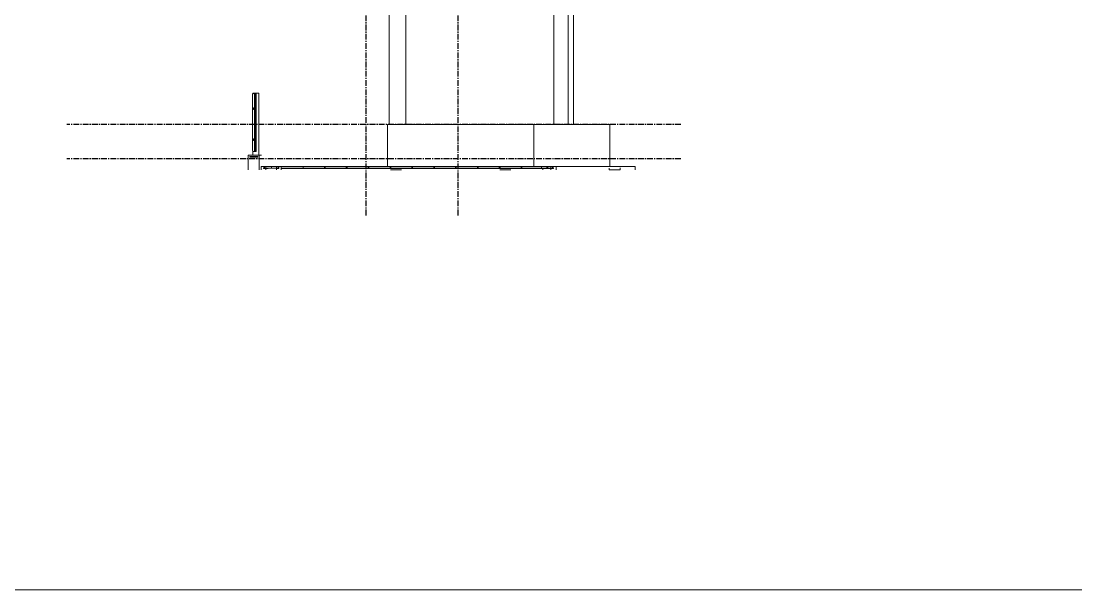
# Model space of a CAD drawing. Header units: millimetres. Extents: x 3774 to 718460, y -768339 to 192544.
# Drawn here: x 441887 to 470839, y -654687 to -639072 of the extents above; entities that cross this region are included whole.
import ezdxf

# ---------------------------------------------------------------- set-up
doc = ezdxf.new("R2010")
doc.units = ezdxf.units.MM
for name, pattern in [('CENTER', [50.8, 31.75, -6.35, 6.35, -6.35]), ('XKITLINE00', [0]), ('XKITLINE02', [4, 2, -2])]:
    doc.linetypes.add(name, pattern=pattern)
for name, color, linetype, lineweight in [('Bolt', 7, 'Continuous', 0), ('DrawingSheet', 7, 'Continuous', 0), ('Part', 7, 'Continuous', 0)]:
    doc.layers.add(name, color=color, linetype=linetype, lineweight=lineweight)

# ---------------------------------------------------------------- blocks, each defined once
blk = doc.blocks.new('*A272909')
at = {"layer": 'DrawingSheet', "color": 7, "linetype": 'XKITLINE00', "lineweight": 0}
blk.add_line((1689.351557, -258.535517), (2939.351557, -258.535517), dxfattribs=at)
blk = doc.blocks.new('*A20174899')
at = {"layer": 'Part', "color": 7, "linetype": 'XKITLINE00', "lineweight": 0}
for p, q in [((2545.364959, -156.339902), (2577.484962, -156.339902)), ((2545.364959, -165.539902), (2545.364959, -156.339902)), ((2577.484962, -156.339902), (2577.484962, -165.539902))]:
    blk.add_line(p, q, dxfattribs=at)
blk = doc.blocks.new('*A20184900')
at = {"layer": 'Part', "color": 7, "linetype": 'XKITLINE00', "lineweight": 0}
for p, q in [((2522.056493, -165.97987), (2579.478118, -165.97987)), ((2579.478118, -165.97987), (2579.478118, -166.29392))]:
    blk.add_line(p, q, dxfattribs=at)
blk = doc.blocks.new('*A20194901')
at = {"layer": 'Part', "color": 7, "linetype": 'XKITLINE00', "lineweight": 0}
for p, q in [((2522.061904, -165.539902), (2526.826495, -165.539902)), ((2531.586495, -165.539902), (2531.626495, -165.539902)), ((2536.386495, -165.539902), (2536.426495, -165.539902)), ((2541.186495, -165.539902), (2541.226495, -165.539902)), ((2545.986495, -165.539902), (2546.026495, -165.539902)), ((2550.786495, -165.539902), (2550.826495, -165.539902)), ((2555.586495, -165.539902), (2555.626495, -165.539902)), ((2560.386495, -165.539902), (2560.426495, -165.539902)), ((2565.186495, -165.539902), (2565.226495, -165.539902)), ((2569.986495, -165.539902), (2570.026495, -165.539902)), ((2574.786495, -165.539902), (2574.826495, -165.539902))]:
    blk.add_line(p, q, dxfattribs=at)
blk = doc.blocks.new('*A20204902')
at = {"layer": 'Part', "color": 7, "linetype": 'XKITLINE00', "lineweight": 0}
for p, q in [((2522.056493, -165.93987), (2526.826495, -165.93987)), ((2522.056493, -165.97987), (2579.478118, -165.97987)), ((2526.882495, -165.93987), (2531.530495, -165.93987)), ((2531.586495, -165.93987), (2531.626495, -165.93987)), ((2531.682495, -165.93987), (2536.330495, -165.93987)), ((2536.386495, -165.93987), (2536.426495, -165.93987)), ((2536.482495, -165.93987), (2541.130495, -165.93987)), ((2541.186495, -165.93987), (2541.226495, -165.93987)), ((2541.282495, -165.93987), (2545.930495, -165.93987)), ((2545.986495, -165.93987), (2546.026495, -165.93987)), ((2546.082495, -165.93987), (2550.730495, -165.93987)), ((2550.786495, -165.93987), (2550.826495, -165.93987)), ((2550.882495, -165.93987), (2555.530495, -165.93987)), ((2555.586495, -165.93987), (2555.626495, -165.93987)), ((2555.682495, -165.93987), (2560.330495, -165.93987)), ((2560.386495, -165.93987), (2560.426495, -165.93987)), ((2560.482495, -165.93987), (2565.130495, -165.93987)), ((2565.186495, -165.93987), (2565.226495, -165.93987)), ((2565.282495, -165.93987), (2569.930495, -165.93987)), ((2569.986495, -165.93987), (2570.026495, -165.93987)), ((2570.082495, -165.93987), (2574.730495, -165.93987)), ((2574.786495, -165.93987), (2574.826495, -165.93987)), ((2574.882495, -165.93987), (2579.369782, -165.93987)), ((2579.478118, -165.97987), (2579.478118, -165.93987))]:
    blk.add_line(p, q, dxfattribs=at)
blk = doc.blocks.new('*A20214903')
at = {"layer": 'Part', "color": 7, "linetype": 'XKITLINE00', "lineweight": 0}
for p, q in [((2560.386495, -165.539902), (2555.626495, -165.539902)), ((2555.626495, -165.539902), (2555.626495, -165.939902)), ((2555.626495, -165.939902), (2555.682495, -165.939902)), ((2555.682495, -165.939902), (2555.682495, -165.539902)), ((2560.330495, -165.539902), (2560.330495, -165.939902)), ((2560.330495, -165.939902), (2560.386495, -165.939902)), ((2560.386495, -165.939902), (2560.386495, -165.539902))]:
    blk.add_line(p, q, dxfattribs=at)
blk = doc.blocks.new('*A20974979')
at = {"layer": 'Part', "color": 7, "linetype": 'XKITLINE00', "lineweight": 0}
for p, q in [((2517.704074, -163.059902), (2514.809478, -163.059902)), ((2514.809478, -163.059902), (2514.809478, -166.29392)), ((2517.209697, -166.29392), (2517.209697, -163.059902))]:
    blk.add_line(p, q, dxfattribs=at)
blk = doc.blocks.new('*A20984980')
at = {"layer": 'Part', "color": 7, "linetype": 'XKITLINE00', "lineweight": 0}
for p, q in [((2516.878509, -163.379902), (2515.118345, -163.379902)), ((2515.118345, -163.379902), (2515.118345, -163.459902)), ((2515.118345, -163.459902), (2516.878509, -163.459902)), ((2516.878509, -163.459902), (2516.878509, -163.379902))]:
    blk.add_line(p, q, dxfattribs=at)
blk = doc.blocks.new('*A21305012')
at = {"layer": 'Part', "color": 7, "linetype": 'XKITLINE00', "lineweight": 0}
for p, q in [((2515.971227, -152.659902), (2515.920561, -152.659902)), ((2515.920561, -152.659902), (2515.920561, -153.059902)), ((2515.968556, -153.059902), (2515.968556, -152.659902)), ((2515.920561, -153.059902), (2515.971227, -153.059902))]:
    blk.add_line(p, q, dxfattribs=at)
blk = doc.blocks.new('*A21315013')
at = {"layer": 'Part', "color": 7, "linetype": 'XKITLINE00', "lineweight": 0}
for p, q in [((2516.025075, -152.659902), (2515.971227, -152.659902)), ((2515.971227, -152.659902), (2515.971227, -153.059902)), ((2516.019232, -153.059902), (2516.019232, -152.659902)), ((2516.025075, -153.059902), (2516.025075, -152.659902)), ((2516.019232, -153.059902), (2515.971227, -153.059902)), ((2516.025075, -153.059902), (2516.019232, -153.059902))]:
    blk.add_line(p, q, dxfattribs=at)
blk = doc.blocks.new('*A21475029')
at = {"layer": 'Part', "color": 7, "linetype": 'XKITLINE00', "lineweight": 0}
for p, q in [((2545.764959, -156.339902), (2545.76496, -130.739902)), ((2549.364959, -156.339902), (2549.36496, -130.739902))]:
    blk.add_line(p, q, dxfattribs=at)
blk = doc.blocks.new('*A21515033')
at = {"layer": 'Part', "color": 7, "linetype": 'XKITLINE00', "lineweight": 0}
for p, q in [((2518.17125, -165.93987), (2518.70947, -165.93987)), ((2518.17125, -165.97987), (2518.17125, -165.93987)), ((2519.14401, -165.97987), (2518.17125, -165.97987)), ((2518.651293, -165.97987), (2518.651293, -165.93987))]:
    blk.add_line(p, q, dxfattribs=at)
blk = doc.blocks.new('*A21525034')
at = {"layer": 'Part', "color": 7, "linetype": 'XKITLINE00', "lineweight": 0}
for p, q in [((2521.05151, -165.93987), (2521.531553, -165.93987)), ((2521.05151, -165.97987), (2521.05151, -165.93987)), ((2521.531553, -165.97987), (2521.05151, -165.97987)), ((2521.531553, -165.93987), (2521.531553, -165.97987))]:
    blk.add_line(p, q, dxfattribs=at)
blk = doc.blocks.new('*A21535035')
at = {"layer": 'Part', "color": 7, "linetype": 'XKITLINE00', "lineweight": 0}
for p, q in [((2518.211253, -165.539902), (2518.251257, -165.539902)), ((2518.211253, -165.939902), (2518.211253, -165.539902)), ((2518.251257, -165.939902), (2518.211253, -165.939902)), ((2518.251257, -165.539902), (2518.251257, -165.939902))]:
    blk.add_line(p, q, dxfattribs=at)
blk = doc.blocks.new('*A21545036')
at = {"layer": 'Part', "color": 7, "linetype": 'XKITLINE00', "lineweight": 0}
for p, q in [((2521.451546, -165.539902), (2521.491549, -165.539902)), ((2521.451546, -165.939902), (2521.451546, -165.539902)), ((2521.491549, -165.939902), (2521.451546, -165.939902)), ((2521.491549, -165.539902), (2521.491549, -165.939902))]:
    blk.add_line(p, q, dxfattribs=at)
blk = doc.blocks.new('*A21555037')
at = {"layer": 'Part', "color": 7, "linetype": 'XKITLINE00', "lineweight": 0}
for p, q in [((2518.691097, -165.539902), (2517.632438, -165.539902)), ((2517.632438, -165.539902), (2517.632438, -166.29392)), ((2518.63253, -166.29392), (2518.63253, -165.539902)), ((2522.061904, -165.539902), (2521.032749, -165.539902)), ((2521.032749, -165.539902), (2521.032749, -166.29392)), ((2522.032841, -166.29392), (2522.032841, -165.539902))]:
    blk.add_line(p, q, dxfattribs=at)
blk = doc.blocks.new('*A21565038')
at = {"layer": 'Part', "color": 7, "linetype": 'XKITLINE00', "lineweight": 0}
for p, q in [((2518.347639, -165.539902), (2518.291634, -165.539902)), ((2518.291634, -165.539902), (2518.291634, -165.939902)), ((2518.291634, -165.939902), (2518.347639, -165.939902)), ((2518.347639, -165.939902), (2518.347639, -165.539902)), ((2518.691097, -165.539902), (2519.901774, -165.539902)), ((2518.70947, -165.939902), (2519.901774, -165.939902)), ((2519.902526, -165.539902), (2519.901774, -165.539902)), ((2519.901774, -165.539902), (2519.902526, -165.539902)), ((2519.901774, -165.539902), (2519.901774, -165.939902)), ((2519.901774, -165.939902), (2519.902526, -165.939902)), ((2519.902526, -165.939902), (2519.902526, -165.539902)), ((2519.909773, -165.539902), (2521.032749, -165.539902)), ((2519.909773, -165.939902), (2519.909773, -165.539902)), ((2521.032749, -165.939902), (2519.909773, -165.939902)), ((2521.411916, -165.539902), (2521.355911, -165.539902)), ((2521.355911, -165.539902), (2521.355911, -165.939902)), ((2521.355911, -165.939902), (2521.411916, -165.939902)), ((2521.411916, -165.939902), (2521.411916, -165.539902))]:
    blk.add_line(p, q, dxfattribs=at)
blk = doc.blocks.new('*A21575039')
at = {"layer": 'Part', "color": 7, "linetype": 'XKITLINE00', "lineweight": 0}
for p, q in [((2519.901774, -165.539902), (2519.909773, -165.539902)), ((2519.902526, -165.939902), (2519.909773, -165.939902))]:
    blk.add_line(p, q, dxfattribs=at)
blk = doc.blocks.new('*A21585040')
at = {"layer": 'Part', "color": 7, "linetype": 'XKITLINE00', "lineweight": 0}
for p, q in [((2546.060987, -166.291269), (2546.060987, -166.26044)), ((2546.060987, -166.291269), (2548.460987, -166.291269)), ((2546.060987, -166.29392), (2546.060987, -166.291269)), ((2548.460987, -166.29392), (2548.460987, -166.26044))]:
    blk.add_line(p, q, dxfattribs=at)
blk = doc.blocks.new('*A21595041')
at = {"layer": 'Part', "color": 7, "linetype": 'XKITLINE00', "lineweight": 0}
for p, q in [((2555.586495, -165.539902), (2550.826495, -165.539902)), ((2550.826495, -165.539902), (2550.826495, -165.939902)), ((2550.826495, -165.939902), (2550.882495, -165.939902)), ((2550.882495, -165.939902), (2550.882495, -165.539902)), ((2555.530495, -165.539902), (2555.530495, -165.939902)), ((2555.530495, -165.939902), (2555.586495, -165.939902)), ((2555.586495, -165.939902), (2555.586495, -165.539902))]:
    blk.add_line(p, q, dxfattribs=at)
blk = doc.blocks.new('*A21605042')
at = {"layer": 'Part', "color": 7, "linetype": 'XKITLINE00', "lineweight": 0}
for p, q in [((2550.786495, -165.539902), (2546.026495, -165.539902)), ((2546.026495, -165.539902), (2546.026495, -165.939902)), ((2546.026495, -165.939902), (2546.082495, -165.939902)), ((2546.082495, -165.939902), (2546.082495, -165.539902)), ((2550.730495, -165.539902), (2550.730495, -165.939902)), ((2550.730495, -165.939902), (2550.786495, -165.939902)), ((2550.786495, -165.939902), (2550.786495, -165.539902))]:
    blk.add_line(p, q, dxfattribs=at)
blk = doc.blocks.new('*A21615043')
at = {"layer": 'Part', "color": 7, "linetype": 'XKITLINE00', "lineweight": 0}
for p, q in [((2545.986495, -165.539902), (2541.226495, -165.539902)), ((2541.226495, -165.539902), (2541.226495, -165.939902)), ((2541.226495, -165.939902), (2541.282495, -165.939902)), ((2541.282495, -165.939902), (2541.282495, -165.539902)), ((2545.930495, -165.539902), (2545.930495, -165.939902)), ((2545.930495, -165.939902), (2545.986495, -165.939902)), ((2545.986495, -165.939902), (2545.986495, -165.539902))]:
    blk.add_line(p, q, dxfattribs=at)
blk = doc.blocks.new('*A21625044')
at = {"layer": 'Part', "color": 7, "linetype": 'XKITLINE00', "lineweight": 0}
for p, q in [((2541.186495, -165.539902), (2536.426495, -165.539902)), ((2536.426495, -165.539902), (2536.426495, -165.939902)), ((2536.426495, -165.939902), (2536.482495, -165.939902)), ((2536.482495, -165.939902), (2536.482495, -165.539902)), ((2541.130495, -165.539902), (2541.130495, -165.939902)), ((2541.130495, -165.939902), (2541.186495, -165.939902)), ((2541.186495, -165.939902), (2541.186495, -165.539902))]:
    blk.add_line(p, q, dxfattribs=at)
blk = doc.blocks.new('*A21635045')
at = {"layer": 'Part', "color": 7, "linetype": 'XKITLINE00', "lineweight": 0}
for p, q in [((2536.386495, -165.539902), (2531.626495, -165.539902)), ((2531.626495, -165.539902), (2531.626495, -165.939902)), ((2531.626495, -165.939902), (2531.682495, -165.939902)), ((2531.682495, -165.939902), (2531.682495, -165.539902)), ((2536.330495, -165.539902), (2536.330495, -165.939902)), ((2536.330495, -165.939902), (2536.386495, -165.939902)), ((2536.386495, -165.939902), (2536.386495, -165.539902))]:
    blk.add_line(p, q, dxfattribs=at)
blk = doc.blocks.new('*A21645046')
at = {"layer": 'Part', "color": 7, "linetype": 'XKITLINE00', "lineweight": 0}
for p, q in [((2531.586495, -165.539902), (2526.826495, -165.539902)), ((2526.826495, -165.539902), (2526.826495, -165.939902)), ((2526.826495, -165.939902), (2526.882495, -165.939902)), ((2526.882495, -165.939902), (2526.882495, -165.539902)), ((2531.530495, -165.539902), (2531.530495, -165.939902)), ((2531.530495, -165.939902), (2531.586495, -165.939902)), ((2531.586495, -165.939902), (2531.586495, -165.539902))]:
    blk.add_line(p, q, dxfattribs=at)
blk = doc.blocks.new('*A21655047')
at = {"layer": 'Part', "color": 7, "linetype": 'XKITLINE00', "lineweight": 0}
for p, q in [((2516.170393, -149.801148), (2516.169512, -149.751502)), ((2516.206495, -149.766851), (2516.191148, -149.751502)), ((2516.195182, -149.755536), (2516.19511, -149.751502)), ((2516.233001, -149.459902), (2516.359487, -149.459902)), ((2516.286119, -149.803441), (2516.293582, -149.805441)), ((2516.328533, -149.485502), (2516.359487, -149.485502)), ((2516.359487, -149.459902), (2516.456678, -149.485946)), ((2516.359487, -149.485502), (2516.44388, -149.508116)), ((2516.44388, -149.508116), (2516.49286, -149.557102)), ((2516.527827, -149.557102), (2516.456678, -149.485946)), ((2516.553869, -149.654302), (2516.527827, -149.557102)), ((2516.556003, -149.674937), (2516.553869, -149.654302)), ((2516.557991, -149.735437), (2516.556003, -149.674937)), ((2516.559699, -149.831678), (2516.557991, -149.735437)), ((2516.561009, -149.957102), (2516.559699, -149.831678)), ((2516.561833, -150.103161), (2516.561009, -149.957102)), ((2516.562114, -150.259902), (2516.561833, -150.103161)), ((2516.562114, -161.459902), (2516.562114, -150.259902)), ((2516.169512, -161.968302), (2516.170393, -161.918655)), ((2516.191148, -161.968302), (2516.206495, -161.952953)), ((2516.19511, -161.968302), (2516.195182, -161.964267)), ((2516.286119, -161.916362), (2516.293582, -161.914363)), ((2516.527827, -162.162702), (2516.553869, -162.065502)), ((2516.553869, -162.065502), (2516.556003, -162.044866)), ((2516.556003, -162.044866), (2516.557991, -161.984367)), ((2516.557991, -161.984367), (2516.559699, -161.888125)), ((2516.559699, -161.888125), (2516.561009, -161.762702)), ((2516.561009, -161.762702), (2516.561833, -161.616642)), ((2516.561833, -161.616642), (2516.562114, -161.459902)), ((2516.233001, -162.259902), (2516.359487, -162.259902)), ((2516.328533, -162.234302), (2516.359487, -162.234302)), ((2516.44388, -162.211687), (2516.359487, -162.234302)), ((2516.359487, -162.259902), (2516.456678, -162.233857)), ((2516.49286, -162.162702), (2516.44388, -162.211687)), ((2516.456678, -162.233857), (2516.527827, -162.162702))]:
    blk.add_line(p, q, dxfattribs=at)
for centre, radius, start, end in [((2516.233001, -149.654302), 0.1944, 123.950164, 136.181094), ((2516.233001, -149.654302), 0.1688, 115.808054, 136.360557), ((2516.233001, -149.654302), 0.1688, 240.843581, 244.191946), ((2516.233001, -149.654302), 0.1944, 356.349121, 112.433954), ((2516.233001, -149.654302), 0.1688, 36.083992, 103.358524), ((2516.233001, -162.065502), 0.1688, 115.808054, 119.156419), ((2516.233001, -162.065502), 0.1944, 247.566046, 3.65088), ((2516.233001, -162.065502), 0.1944, 223.818906, 236.049836), ((2516.233001, -162.065502), 0.1688, 223.639443, 244.191946), ((2516.233001, -162.065502), 0.1688, 256.641476, 323.916008)]:
    blk.add_arc(centre, radius, start, end, dxfattribs=at)
blk = doc.blocks.new('*A21665048')
at = {"layer": 'Part', "color": 7, "linetype": 'XKITLINE00', "lineweight": 0}
for p, q in [((2515.759357, -150.259902), (2515.759638, -150.103161)), ((2515.759357, -161.459902), (2515.759357, -150.259902)), ((2515.759638, -150.103161), (2515.760462, -149.957102)), ((2515.760462, -149.957102), (2515.761772, -149.831678)), ((2515.761772, -149.831678), (2515.763479, -149.735437)), ((2515.763479, -149.735437), (2515.765468, -149.674937)), ((2515.765468, -149.674937), (2515.767601, -149.654302)), ((2515.767601, -149.654302), (2515.793644, -149.557102)), ((2515.793644, -149.557102), (2515.864792, -149.485946)), ((2515.961983, -149.459902), (2515.864792, -149.485946)), ((2516.08847, -149.459902), (2515.961983, -149.459902)), ((2516.057515, -149.485502), (2516.08847, -149.485502)), ((2516.148121, -150.259902), (2516.148402, -150.103161)), ((2516.148121, -161.459902), (2516.148121, -150.259902)), ((2516.148402, -150.103161), (2516.149226, -149.957102)), ((2516.149226, -149.957102), (2516.150536, -149.831678)), ((2516.150536, -149.831678), (2516.152243, -149.735437)), ((2516.152243, -149.735437), (2516.154232, -149.674937)), ((2516.154232, -149.674937), (2516.156365, -149.654302)), ((2515.759638, -161.616642), (2515.759357, -161.459902)), ((2515.760462, -161.762702), (2515.759638, -161.616642)), ((2515.761772, -161.888125), (2515.760462, -161.762702)), ((2515.763479, -161.984367), (2515.761772, -161.888125)), ((2515.765468, -162.044866), (2515.763479, -161.984367)), ((2515.767601, -162.065502), (2515.765468, -162.044866)), ((2515.793644, -162.162702), (2515.767601, -162.065502)), ((2516.148402, -161.616642), (2516.148121, -161.459902)), ((2516.149226, -161.762702), (2516.148402, -161.616642)), ((2516.150536, -161.888125), (2516.149226, -161.762702)), ((2516.152243, -161.984367), (2516.150536, -161.888125)), ((2516.154232, -162.044866), (2516.152243, -161.984367)), ((2516.156365, -162.065502), (2516.154232, -162.044866)), ((2515.864792, -162.233857), (2515.793644, -162.162702)), ((2515.961983, -162.259902), (2515.864792, -162.233857)), ((2516.08847, -162.259902), (2515.961983, -162.259902)), ((2516.057515, -162.234302), (2516.08847, -162.234302))]:
    blk.add_line(p, q, dxfattribs=at)
for centre, radius, start, end in [((2516.08847, -149.654302), 0.1944, 289.28989, 109.615834), ((2516.08847, -149.654302), 0.1688, 36.083992, 98.212631), ((2516.08847, -149.654302), 0.1688, 292.350355, 323.916008), ((2516.08847, -162.065502), 0.1944, 250.384166, 70.71011), ((2516.08847, -162.065502), 0.1688, 36.083992, 67.649645), ((2516.08847, -162.065502), 0.1688, 261.787369, 323.916008)]:
    blk.add_arc(centre, radius, start, end, dxfattribs=at)
blk = doc.blocks.new('*A21675049')
at = {"layer": 'Part', "color": 7, "linetype": 'XKITLINE00', "lineweight": 0}
for p, q in [((2516.151053, -149.802558), (2516.15808, -149.804448)), ((2516.151072, -149.801485), (2516.16012, -149.803901)), ((2516.312136, -149.800487), (2516.286119, -149.807433)), ((2516.286119, -149.83294), (2516.324633, -149.822657)), ((2516.361783, -149.751502), (2516.312136, -149.800487)), ((2516.324633, -149.822657), (2516.39675, -149.751502)), ((2516.39675, -149.751502), (2516.419338, -149.671272)), ((2516.421048, -149.666859), (2516.419338, -149.671272)), ((2516.423059, -149.664538), (2516.421048, -149.666859)), ((2516.421322, -149.664538), (2516.423059, -149.664538)), ((2516.424116, -149.664538), (2516.423059, -149.664538)), ((2516.424116, -162.055265), (2516.424116, -149.664538)), ((2516.151053, -161.917245), (2516.15808, -161.915355)), ((2516.151072, -161.918318), (2516.16012, -161.915902)), ((2516.324633, -161.897146), (2516.286119, -161.886863)), ((2516.286119, -161.91237), (2516.312136, -161.919317)), ((2516.312136, -161.919317), (2516.361783, -161.968302)), ((2516.39675, -161.968302), (2516.324633, -161.897146)), ((2516.419338, -162.048531), (2516.39675, -161.968302)), ((2516.419338, -162.048531), (2516.421048, -162.052945)), ((2516.421048, -162.052945), (2516.423059, -162.055265)), ((2516.421322, -162.055265), (2516.423059, -162.055265)), ((2516.423059, -162.055265), (2516.424116, -162.055265))]:
    blk.add_line(p, q, dxfattribs=at)
blk = doc.blocks.new('*A21685050')
at = {"layer": 'Part', "color": 7, "linetype": 'XKITLINE00', "lineweight": 0}
for p, q in [((2515.77397, -149.63053), (2515.77397, -149.459902)), ((2515.77397, -149.459902), (2517.095448, -149.459902)), ((2517.095448, -163.059902), (2517.095448, -149.459902)), ((2515.77397, -163.059902), (2515.77397, -162.089273))]:
    blk.add_line(p, q, dxfattribs=at)
blk = doc.blocks.new('*A21695051')
at = {"layer": 'Bolt', "color": 7, "linetype": 'XKITLINE02', "lineweight": 0}
blk.add_line((2516.509428, -152.859902), (2516.1661, -152.859902), dxfattribs=at)
blk = doc.blocks.new('*A21705052')
at = {"layer": 'Bolt', "color": 7, "linetype": 'XKITLINE02', "lineweight": 0}
blk.add_line((2516.509428, -159.659902), (2516.1661, -159.659902), dxfattribs=at)
blk = doc.blocks.new('*A21715053')
at = {"layer": 'Part', "color": 7, "linetype": 'XKITLINE00', "lineweight": 0}
for p, q in [((2516.15053, -161.887506), (2516.186636, -161.897146)), ((2516.151053, -161.917245), (2516.15808, -161.915355)), ((2516.151072, -161.918318), (2516.16012, -161.915902)), ((2516.186636, -161.897146), (2516.258754, -161.968302)), ((2516.258754, -161.968302), (2516.281341, -162.048531)), ((2516.282606, -162.052945), (2516.281341, -162.048531)), ((2516.283325, -162.055265), (2516.282606, -162.052945)), ((2516.286119, -161.886863), (2516.324633, -161.897146)), ((2516.312136, -161.919316), (2516.286119, -161.91237)), ((2516.361783, -161.968302), (2516.312136, -161.919316)), ((2516.324633, -161.897146), (2516.39675, -161.968302)), ((2516.39675, -161.968302), (2516.419338, -162.048531)), ((2516.420603, -162.052945), (2516.419338, -162.048531)), ((2516.421322, -162.055265), (2516.420603, -162.052945)), ((2516.08847, -162.259902), (2516.233001, -162.259902)), ((2516.172862, -162.211687), (2516.127102, -162.165923)), ((2516.184002, -162.234302), (2516.233001, -162.234302))]:
    blk.add_line(p, q, dxfattribs=at)
for centre, radius, start, end in [((2516.08847, -162.065502), 0.1944, 250.384167, 70.710108), ((2516.233001, -162.065502), 0.1688, 115.808054, 119.156419), ((2516.08847, -162.065502), 0.1688, 36.083992, 67.649643), ((2516.233001, -162.065502), 0.1944, 247.566046, 3.650879), ((2516.08847, -162.065502), 0.1688, 261.78737, 323.916008), ((2516.233001, -162.065502), 0.1944, 223.818906, 236.049836), ((2516.233001, -162.065502), 0.1688, 223.639443, 244.191946), ((2516.233001, -162.065502), 0.1688, 256.641476, 323.916008)]:
    blk.add_arc(centre, radius, start, end, dxfattribs=at)
blk = doc.blocks.new('*A21725054')
at = {"layer": 'Part', "color": 7, "linetype": 'XKITLINE00', "lineweight": 0}
for p, q in [((2516.15053, -149.832297), (2516.186636, -149.822657)), ((2516.186636, -149.822657), (2516.258754, -149.751502)), ((2516.258754, -149.751502), (2516.281341, -149.671272)), ((2516.283052, -149.666859), (2516.281341, -149.671272)), ((2516.285062, -149.664538), (2516.283052, -149.666859)), ((2516.283325, -149.664538), (2516.285062, -149.664538)), ((2516.286119, -149.664538), (2516.285062, -149.664538)), ((2516.286119, -162.055265), (2516.286119, -149.664538)), ((2516.186636, -161.897146), (2516.15053, -161.887506)), ((2516.258754, -161.968302), (2516.186636, -161.897146)), ((2516.281341, -162.048531), (2516.258754, -161.968302)), ((2516.281341, -162.048531), (2516.283052, -162.052945)), ((2516.283052, -162.052945), (2516.285062, -162.055265)), ((2516.283325, -162.055265), (2516.285062, -162.055265)), ((2516.285062, -162.055265), (2516.286119, -162.055265))]:
    blk.add_line(p, q, dxfattribs=at)
blk = doc.blocks.new('*A21735055')
at = {"layer": 'Part', "color": 7, "linetype": 'XKITLINE00', "lineweight": 0}
for p, q in [((2516.08847, -149.459902), (2516.233001, -149.459902)), ((2516.186636, -149.822657), (2516.15053, -149.832297)), ((2516.151053, -149.802558), (2516.15808, -149.804448)), ((2516.151072, -149.801485), (2516.16012, -149.803901)), ((2516.172862, -149.800487), (2516.151469, -149.779091)), ((2516.184002, -149.485502), (2516.233001, -149.485502)), ((2516.258754, -149.751502), (2516.186636, -149.822657)), ((2516.281341, -149.671272), (2516.258754, -149.751502)), ((2516.281341, -149.671272), (2516.282606, -149.666859)), ((2516.282606, -149.666859), (2516.283325, -149.664538)), ((2516.286119, -149.807433), (2516.312136, -149.800487)), ((2516.324633, -149.822657), (2516.286119, -149.83294)), ((2516.312136, -149.800487), (2516.361783, -149.751502)), ((2516.39675, -149.751502), (2516.324633, -149.822657)), ((2516.419338, -149.671272), (2516.39675, -149.751502)), ((2516.419338, -149.671272), (2516.420603, -149.666859)), ((2516.420603, -149.666859), (2516.421322, -149.664538))]:
    blk.add_line(p, q, dxfattribs=at)
for centre, radius, start, end in [((2516.08847, -149.654302), 0.1944, 289.289892, 109.615833), ((2516.08847, -149.654302), 0.1688, 36.083992, 98.21263), ((2516.233001, -149.654302), 0.1944, 123.950164, 136.181094), ((2516.233001, -149.654302), 0.1688, 115.808054, 136.360557), ((2516.233001, -149.654302), 0.1688, 240.843581, 244.191946), ((2516.08847, -149.654302), 0.1688, 292.350357, 323.916008), ((2516.233001, -149.654302), 0.1944, 356.349121, 112.433954), ((2516.233001, -149.654302), 0.1688, 36.083992, 103.358524)]:
    blk.add_arc(centre, radius, start, end, dxfattribs=at)
blk = doc.blocks.new('*A21745056')
at = {"layer": 'Part', "color": 7, "linetype": 'XKITLINE00', "lineweight": 0}
for p, q in [((2515.971227, -159.459902), (2515.920561, -159.459902)), ((2515.920561, -159.459902), (2515.920561, -159.859902)), ((2515.968556, -159.859902), (2515.968556, -159.459902)), ((2515.920561, -159.859902), (2515.971227, -159.859902))]:
    blk.add_line(p, q, dxfattribs=at)
blk = doc.blocks.new('*A21755057')
at = {"layer": 'Part', "color": 7, "linetype": 'XKITLINE00', "lineweight": 0}
for p, q in [((2516.025075, -159.459902), (2515.971227, -159.459902)), ((2515.971227, -159.459902), (2515.971227, -159.859902)), ((2516.019232, -159.859902), (2516.019232, -159.459902)), ((2516.025075, -159.859902), (2516.025075, -159.459902)), ((2516.019232, -159.859902), (2515.971227, -159.859902)), ((2516.025075, -159.859902), (2516.019232, -159.859902))]:
    blk.add_line(p, q, dxfattribs=at)
blk = doc.blocks.new('*A22245106')
at = {"layer": 'Part', "color": 7, "linetype": 'XKITLINE00', "lineweight": 0}
for p, q in [((2574.786495, -165.539902), (2570.026495, -165.539902)), ((2570.026495, -165.539902), (2570.026495, -165.939902)), ((2570.026495, -165.939902), (2570.082495, -165.939902)), ((2570.082495, -165.939902), (2570.082495, -165.539902)), ((2574.730495, -165.539902), (2574.730495, -165.939902)), ((2574.730495, -165.939902), (2574.786495, -165.939902)), ((2574.786495, -165.939902), (2574.786495, -165.539902))]:
    blk.add_line(p, q, dxfattribs=at)
blk = doc.blocks.new('*A22255107')
at = {"layer": 'Part', "color": 7, "linetype": 'XKITLINE00', "lineweight": 0}
for p, q in [((2569.986495, -165.539902), (2565.226495, -165.539902)), ((2565.226495, -165.539902), (2565.226495, -165.939902)), ((2565.226495, -165.939902), (2565.282495, -165.939902)), ((2565.282495, -165.939902), (2565.282495, -165.539902)), ((2569.930495, -165.539902), (2569.930495, -165.939902)), ((2569.930495, -165.939902), (2569.986495, -165.939902)), ((2569.986495, -165.939902), (2569.986495, -165.539902))]:
    blk.add_line(p, q, dxfattribs=at)
blk = doc.blocks.new('*A22265108')
at = {"layer": 'Part', "color": 7, "linetype": 'XKITLINE00', "lineweight": 0}
for p, q in [((2565.186495, -165.539902), (2560.426495, -165.539902)), ((2560.426495, -165.539902), (2560.426495, -165.939902)), ((2560.426495, -165.939902), (2560.482495, -165.939902)), ((2560.482495, -165.939902), (2560.482495, -165.539902)), ((2565.130495, -165.539902), (2565.130495, -165.939902)), ((2565.130495, -165.939902), (2565.186495, -165.939902)), ((2565.186495, -165.939902), (2565.186495, -165.539902))]:
    blk.add_line(p, q, dxfattribs=at)
blk = doc.blocks.new('*A22715153')
at = {"layer": 'Part', "color": 7, "linetype": 'XKITLINE00', "lineweight": 0}
for p, q in [((2581.921134, -156.339902), (2581.921134, -130.739902)), ((2585.038825, -156.339902), (2585.038825, -130.739902)), ((2586.238825, -156.339902), (2586.238825, -130.739902)), ((2586.238825, -156.339902), (2581.921134, -156.339902))]:
    blk.add_line(p, q, dxfattribs=at)
blk = doc.blocks.new('*A22745156')
at = {"layer": 'Part', "color": 7, "linetype": 'XKITLINE00', "lineweight": 0}
for p, q in [((2594.164986, -156.339902), (2590.164986, -156.339902)), ((2590.164986, -156.339902), (2590.164986, -156.347902)), ((2594.164986, -165.539902), (2594.164986, -156.339902))]:
    blk.add_line(p, q, dxfattribs=at)
blk = doc.blocks.new('*A22755157')
at = {"layer": 'Part', "color": 7, "linetype": 'XKITLINE00', "lineweight": 0}
blk.add_line((2599.765196, -166.29392), (2599.765196, -165.539902), dxfattribs=at)
blk = doc.blocks.new('*A22765158')
at = {"layer": 'Part', "color": 7, "linetype": 'XKITLINE00', "lineweight": 0}
for p, q in [((2570.060987, -166.291269), (2570.060987, -166.26044)), ((2570.060987, -166.291269), (2572.460987, -166.291269)), ((2570.060987, -166.29392), (2570.060987, -166.291269)), ((2572.460987, -166.29392), (2572.460987, -166.26044))]:
    blk.add_line(p, q, dxfattribs=at)
blk = doc.blocks.new('*A22775159')
at = {"layer": 'Part', "color": 7, "linetype": 'XKITLINE00', "lineweight": 0}
for p, q in [((2594.060987, -166.291269), (2594.060987, -165.935204)), ((2594.060987, -166.291269), (2596.460987, -166.291269)), ((2594.060987, -166.29392), (2594.060987, -166.291269)), ((2596.460987, -166.29392), (2596.460987, -165.861955))]:
    blk.add_line(p, q, dxfattribs=at)
blk = doc.blocks.new('*A22785160')
at = {"layer": 'Part', "color": 7, "linetype": 'XKITLINE00', "lineweight": 0}
for p, q in [((2579.478118, -166.29392), (2579.478118, -165.939902)), ((2599.765299, -165.539902), (2580.598327, -165.539902)), ((2581.239625, -166.29392), (2581.239625, -165.539902)), ((2582.394469, -166.29392), (2582.394469, -165.539902)), ((2599.765299, -166.29392), (2599.765299, -165.539902))]:
    blk.add_line(p, q, dxfattribs=at)
blk = doc.blocks.new('*A22795161')
at = {"layer": 'Part', "color": 7, "linetype": 'XKITLINE00', "lineweight": 0}
for p, q in [((2581.74778, -165.539902), (2581.701585, -165.539902)), ((2581.701585, -165.539902), (2581.701585, -165.939902)), ((2581.701585, -165.939902), (2581.74778, -165.939902)), ((2581.74778, -165.939902), (2581.74778, -165.539902))]:
    blk.add_line(p, q, dxfattribs=at)
blk = doc.blocks.new('*A22805162')
at = {"layer": 'Part', "color": 7, "linetype": 'XKITLINE00', "lineweight": 0}
for p, q in [((2581.239639, -165.97987), (2581.239639, -165.93987)), ((2581.239639, -165.93987), (2581.793968, -165.93987)), ((2581.239639, -165.97987), (2581.793968, -165.97987)), ((2581.793968, -165.97987), (2581.793968, -165.93987))]:
    blk.add_line(p, q, dxfattribs=at)
blk = doc.blocks.new('*A22815163')
at = {"layer": 'Part', "color": 7, "linetype": 'XKITLINE00', "lineweight": 0}
for p, q in [((2579.478118, -165.93987), (2579.478118, -165.97987)), ((2579.478118, -165.97987), (2581.239625, -165.97987)), ((2580.598327, -165.93987), (2581.239625, -165.93987))]:
    blk.add_line(p, q, dxfattribs=at)
blk = doc.blocks.new('*A22825164')
at = {"layer": 'Part', "color": 7, "linetype": 'XKITLINE00', "lineweight": 0}
for p, q in [((2577.484961, -156.347902), (2594.164986, -156.347902)), ((2577.484961, -165.539902), (2577.484961, -156.347902)), ((2594.164986, -156.347902), (2594.164986, -165.539902))]:
    blk.add_line(p, q, dxfattribs=at)
blk = doc.blocks.new('*A22835165')
at = {"layer": 'Part', "color": 7, "linetype": 'XKITLINE00', "lineweight": 0}
for p, q in [((2580.448488, -165.539902), (2580.598327, -165.539902)), ((2580.598327, -165.939902), (2580.448488, -165.939902)), ((2580.533668, -165.939902), (2580.533668, -165.539902)), ((2580.598327, -165.539902), (2580.598327, -165.939902)), ((2581.66403, -165.539902), (2581.599366, -165.539902)), ((2581.599366, -165.539902), (2581.599366, -165.939902)), ((2581.599366, -165.939902), (2581.66403, -165.939902)), ((2581.66403, -165.939902), (2581.66403, -165.539902))]:
    blk.add_line(p, q, dxfattribs=at)
blk = doc.blocks.new('*A22845166')
at = {"layer": 'Part', "color": 7, "linetype": 'XKITLINE00', "lineweight": 0}
for p, q in [((2580.448488, -165.539902), (2574.826495, -165.539902)), ((2574.826495, -165.539902), (2574.826495, -165.939902)), ((2574.826495, -165.939902), (2574.882495, -165.939902)), ((2574.882495, -165.939902), (2574.882495, -165.539902)), ((2579.19352, -165.939902), (2579.19352, -165.539902)), ((2580.448488, -165.939902), (2579.369782, -165.939902)), ((2580.383755, -165.939902), (2580.383755, -165.539902)), ((2580.448488, -165.939902), (2580.448488, -165.539902))]:
    blk.add_line(p, q, dxfattribs=at)

msp = doc.modelspace()

# ---------------------------------------------------------------- linework, layer by layer
at = {"color": 7, "linetype": 'CENTER', "ltscale": 5}
for points in [[(451362.38, -644407.103), (451362.38, -622184.328)], [(453879.38, -644407.103), (453879.38, -622184.328)], [(459992.419, -641912.85), (443144.998, -641912.85)], [(459992.419, -642852.85), (443144.998, -642852.85)]]:
    msp.add_lwpolyline(points, dxfattribs=at)

# ---------------------------------------------------------------- block references
at = {"color": 7, "lineweight": 0, "xscale": 125, "yscale": 125, "zscale": 125}
for name, p in [('*A272909', (128527.556, -622370.363)), ('*A21475029', (133771.757, -622370.363)), ('*A22715153', (133771.757, -622370.363)), ('*A21665048', (133771.757, -622370.363)), ('*A21685050', (133771.757, -622370.363)), ('*A21735055', (133771.757, -622370.363)), ('*A21655047', (133771.757, -622370.363)), ('*A21725054', (133771.757, -622370.363)), ('*A21675049', (133771.757, -622370.363)), ('*A21305012', (133771.757, -622370.363)), ('*A21315013', (133771.757, -622370.363)), ('*A21695051', (133771.757, -622370.363)), ('*A20174899', (133771.757, -622370.363)), ('*A22825164', (133771.757, -622370.363)), ('*A22745156', (133771.757, -622370.363)), ('*A21745056', (133771.757, -622370.363)), ('*A21755057', (133771.757, -622370.363)), ('*A21705052', (133771.757, -622370.363)), ('*A21715053', (133771.757, -622370.363)), ('*A20974979', (133771.757, -622370.363)), ('*A20984980', (133771.757, -622370.363)), ('*A21555037', (133771.757, -622370.363)), ('*A21515033', (133771.757, -622370.363)), ('*A21535035', (133771.757, -622370.363)), ('*A21565038', (133771.757, -622370.363)), ('*A21575039', (133771.757, -622370.363)), ('*A21525034', (133771.757, -622370.363)), ('*A21545036', (133771.757, -622370.363)), ('*A20204902', (133771.757, -622370.363)), ('*A20184900', (133771.757, -622370.363)), ('*A20194901', (133771.757, -622370.363)), ('*A21645046', (133771.757, -622370.363)), ('*A21635045', (133771.757, -622370.363)), ('*A21625044', (133771.757, -622370.363)), ('*A21615043', (133771.757, -622370.363)), ('*A21605042', (133771.757, -622370.363)), ('*A21585040', (133771.757, -622370.363)), ('*A21595041', (133771.757, -622370.363)), ('*A20214903', (133771.757, -622370.363)), ('*A22265108', (133771.757, -622370.363)), ('*A22255107', (133771.757, -622370.363)), ('*A22245106', (133771.757, -622370.363)), ('*A22765158', (133771.757, -622370.363)), ('*A22845166', (133771.757, -622370.363)), ('*A22785160', (133771.757, -622370.363)), ('*A22815163', (133771.757, -622370.363)), ('*A22835165', (133771.757, -622370.363)), ('*A22805162', (133771.757, -622370.363)), ('*A22795161', (133771.757, -622370.363)), ('*A22775159', (133771.757, -622370.363)), ('*A22755157', (133771.757, -622370.363))]:
    msp.add_blockref(name, p, dxfattribs=at)

doc.saveas('drawing.dxf')
